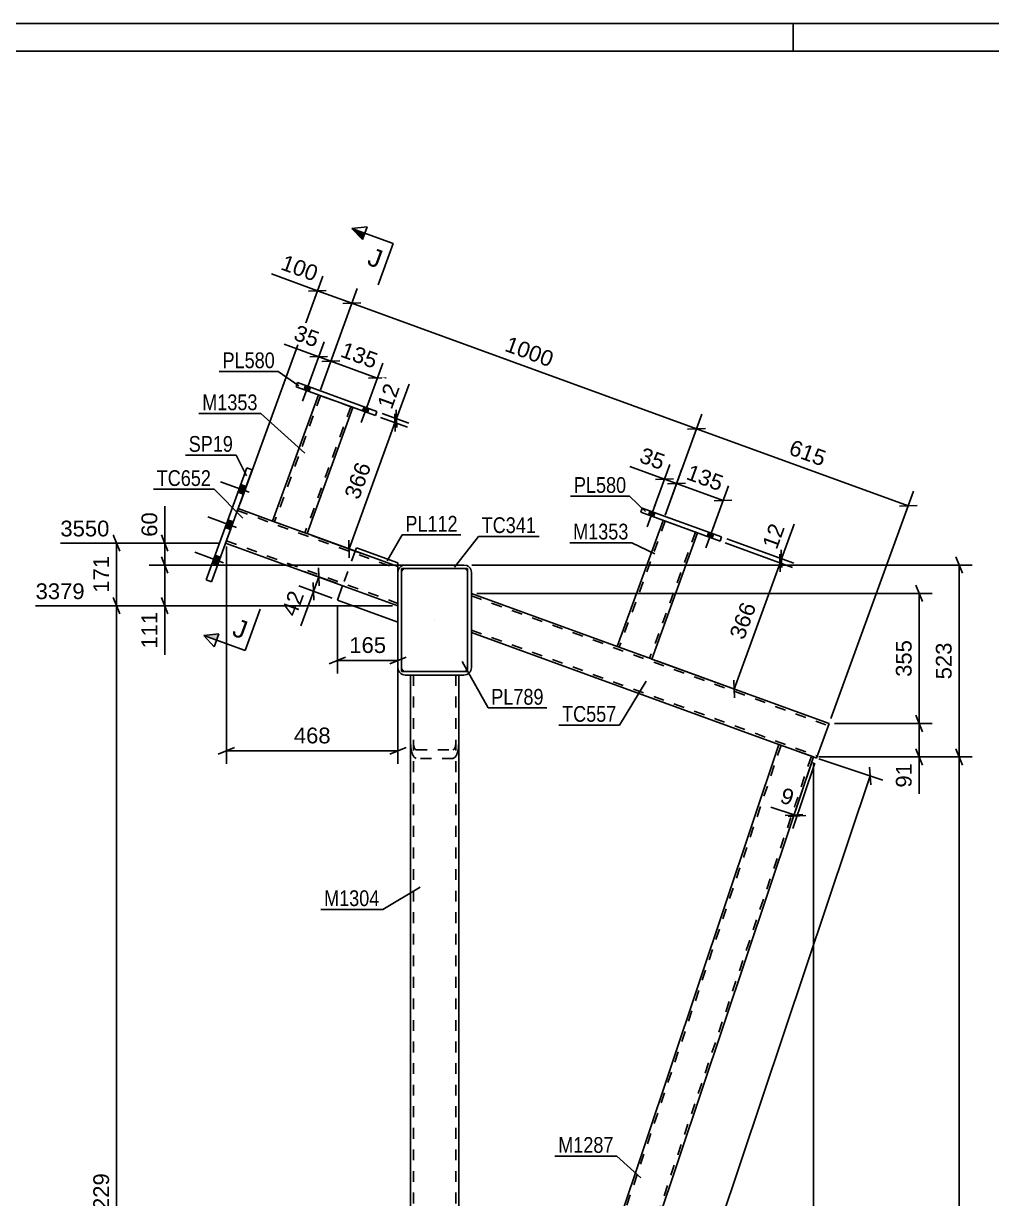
# Model space of a CAD drawing. Header units: millimetres. Extents: x -184 to 657, y -238 to 356.
# Drawn here: x 307.2 to 483.2, y 142.2 to 355.8 of the extents above; entities that cross this region are included whole.
import ezdxf

# ---------------------------------------------------------------- set-up
doc = ezdxf.new("R2010")
doc.units = ezdxf.units.MM
doc.linetypes.add('DXK_LINE_DOT2', pattern=[3.9198, 1.9599, -1.9599])
doc.linetypes.add('DXK_LINE_DOT3', pattern=[5.9187, 2.979, -0.9799, 0.9799, -0.9799])
doc.styles.add('Arial', font='ARIAL.TTF', dxfattribs={"height": 0.2})
doc.styles.add('Arial Narrow', font='ARIALN.TTF', dxfattribs={"height": 0.2})

# ---------------------------------------------------------------- blocks, each defined once
blk = doc.blocks.new('Unknown-284935071-1134')
at = {"color": 5, "linetype": 'Continuous'}
for p, q in [((657.12, 355.82), (-183.88, 355.82)), ((447.12, 350.82), (447.12, 355.82)), ((652.12, 350.82), (-178.88, 350.82))]:
    blk.add_line(p, q, dxfattribs=at)
blk = doc.blocks.new('Part-284935071-10779 - 10778')
at = {"color": 2, "linetype": 'Continuous'}
for p, q in [((375.4, 256.57), (375.29, 256.06)), ((376.63, 257.39), (376.12, 257.29)), ((376.63, 257.39), (387.29, 257.39)), ((387.8, 257.29), (387.29, 257.39)), ((388.63, 256.06), (388.53, 256.57)), ((375.29, 238.73), (375.29, 256.06)), ((388.63, 238.73), (388.63, 256.06)), ((375.29, 238.73), (375.4, 238.22)), ((376.12, 237.5), (376.63, 237.39)), ((376.63, 237.39), (377.99, 237.39)), ((387.29, 237.39), (385.93, 237.39)), ((387.29, 237.39), (387.8, 237.5)), ((388.53, 238.22), (388.63, 238.73))]:
    blk.add_line(p, q, dxfattribs=at)
at = {"color": 7, "linetype": 'DXK_LINE_DOT2'}
for p, q in [((375.96, 256.06), (376.01, 256.32)), ((376.37, 256.68), (376.63, 256.73)), ((376.63, 256.73), (387.29, 256.73)), ((387.29, 256.73), (387.55, 256.68)), ((387.91, 256.32), (387.96, 256.06)), ((375.96, 238.73), (375.96, 256.06)), ((387.96, 238.73), (387.96, 256.06)), ((376.01, 238.47), (375.96, 238.73)), ((376.63, 238.06), (376.37, 238.11)), ((376.63, 238.06), (387.29, 238.06)), ((385.93, 237.39), (377.99, 237.39)), ((387.55, 238.11), (387.29, 238.06)), ((387.96, 238.73), (387.91, 238.47))]:
    blk.add_line(p, q, dxfattribs=at)
at = {"color": 7, "linetype": 'DXK_LINE_DOT3'}
blk.add_line((381.96, 247.39), (381.96, 247.39), dxfattribs=at)
at = {"color": 2, "linetype": 'Continuous'}
for centre, start, end in [((376.63, 256.06), 112.5, 157.5), ((387.29, 256.06), 22.5, 67.5), ((376.63, 238.73), 202.5, 247.5), ((387.29, 238.73), 292.5, 337.5)]:
    blk.add_arc(centre, 1.33, start, end, dxfattribs=at)
at = {"color": 7, "linetype": 'DXK_LINE_DOT2'}
for centre, start, end in [((376.63, 256.06), 112.5, 157.5), ((387.29, 256.06), 22.5, 67.5), ((376.63, 238.73), 202.5, 247.5), ((387.29, 238.73), 292.5, 337.5)]:
    blk.add_arc(centre, 0.667, start, end, dxfattribs=at)
blk = doc.blocks.new('Part-284935071-10797 - 10778')
at = {"color": 2, "linetype": 'Continuous'}
for p, q in [((347.81, 275.07), (340.4, 254.71)), ((341.41, 254.35), (348.82, 274.71)), ((347.81, 275.07), (348.82, 274.71)), ((340.4, 254.71), (341.41, 254.35))]:
    blk.add_line(p, q, dxfattribs=at)
blk = doc.blocks.new('Part-284935071-10781 - 10778')
at = {"color": 7, "linetype": 'DXK_LINE_DOT2'}
for p, q in [((386.36, 237.39), (377.56, 237.39)), ((377.56, 237.39), (377.56, 153.27)), ((378.09, 237.39), (378.09, 153.27)), ((385.83, 237.39), (385.83, 153.27)), ((386.36, 237.39), (386.36, 153.27)), ((377.56, 225.36), (377.64, 224.16)), ((378.14, 224.76), (378.09, 225.36)), ((385.83, 225.36), (385.79, 224.76)), ((386.28, 224.16), (386.36, 225.36)), ((378.22, 222.45), (378.63, 222.21)), ((378.63, 223.79), (378.42, 223.91)), ((378.63, 223.79), (385.29, 223.79)), ((385.29, 222.21), (378.63, 222.21)), ((385.5, 223.91), (385.29, 223.79)), ((385.29, 222.21), (385.67, 222.44)), ((385.67, 222.44), (385.7, 222.45))]:
    blk.add_line(p, q, dxfattribs=at)
for centre, radius, start, end in [((379.97, 224.9), 1.84, 184.5911, 212.8755), ((383.95, 224.9), 1.84, 327.1245, 355.4089), ((381.31, 224.45), 3.68, 184.5911, 212.8755), ((382.61, 224.45), 3.68, 327.1245, 355.4089)]:
    blk.add_arc(centre, radius, start, end, dxfattribs=at)
blk = doc.blocks.new('Part-284935071-10783 - 10778')
at = {"color": 2, "linetype": 'Continuous'}
for p, q in [((377.56, 237.39), (377.56, 44.73)), ((377.99, 237.39), (385.93, 237.39)), ((386.36, 44.73), (386.36, 237.39)), ((377.99, 44.73), (385.93, 44.73))]:
    blk.add_line(p, q, dxfattribs=at)
at = {"color": 7, "linetype": 'DXK_LINE_DOT2'}
for p, q in [((377.56, 237.39), (377.99, 237.39)), ((378.09, 237.39), (378.09, 44.73)), ((386.36, 237.39), (385.7, 237.39)), ((385.79, 237.39), (385.83, 237.39)), ((385.83, 237.39), (385.83, 44.73)), ((377.99, 44.73), (377.56, 44.73)), ((377.87, 44.73), (377.99, 44.73)), ((385.79, 44.73), (385.83, 44.73)), ((385.93, 44.73), (386.36, 44.73))]:
    blk.add_line(p, q, dxfattribs=at)
blk = doc.blocks.new('Part-284935071-10786 - 10778')
at = {"color": 7, "linetype": 'DXK_LINE_DOT2'}
for p, q in [((346.25, 267.66), (343.97, 261.39)), ((346.11, 267.28), (375.29, 256.66)), ((352.5, 265.38), (358.77, 263.1)), ((344.11, 261.77), (375.29, 250.42)), ((375.29, 256.84), (375.29, 257.09)), ((375.29, 256.06), (375.29, 249.99))]:
    blk.add_line(p, q, dxfattribs=at)
at = {"color": 2, "linetype": 'Continuous'}
for p, q in [((346.25, 267.66), (352.5, 265.38)), ((358.77, 263.1), (375.29, 257.09)), ((343.97, 261.39), (375.29, 249.99)), ((375.29, 257.09), (375.29, 257.02)), ((375.29, 257.02), (375.29, 256.84)), ((375.29, 256.84), (375.29, 256.06))]:
    blk.add_line(p, q, dxfattribs=at)
blk = doc.blocks.new('Part-284935071-10803 - 10778')
at = {"color": 7, "linetype": 'DXK_LINE_DOT2'}
for p, q in [((367.51, 259.92), (365.23, 253.66)), ((375.29, 257.09), (375.29, 247.01))]:
    blk.add_line(p, q, dxfattribs=at)
at = {"color": 2, "linetype": 'Continuous'}
for p, q in [((367.74, 260.54), (367.51, 259.92)), ((367.74, 260.54), (375.29, 257.8)), ((375.29, 257.8), (375.29, 257.09)), ((365.23, 253.66), (364.28, 251.02)), ((364.28, 251.02), (375.29, 247.01))]:
    blk.add_line(p, q, dxfattribs=at)
blk = doc.blocks.new('Part-284935071-10825 - 10778')
at = {"color": 2, "linetype": 'Continuous'}
for p, q in [((388.63, 252.23), (415.15, 242.58)), ((388.63, 245.14), (444.55, 224.78)), ((421.41, 240.3), (453.65, 228.57)), ((453.65, 228.57), (451.37, 222.3)), ((450.82, 222.5), (451.37, 222.3))]:
    blk.add_line(p, q, dxfattribs=at)
at = {"color": 7, "linetype": 'DXK_LINE_DOT2'}
for p, q in [((388.63, 252.23), (388.63, 245.14)), ((388.63, 251.81), (453.52, 228.19)), ((388.63, 245.56), (451.51, 222.68)), ((415.15, 242.58), (421.41, 240.3)), ((453.57, 228.35), (453.65, 228.57)), ((444.55, 224.78), (450.82, 222.5))]:
    blk.add_line(p, q, dxfattribs=at)
blk = doc.blocks.new('Part-284935071-10826 - 10778')
at = {"color": 2, "linetype": 'Continuous'}
for p, q in [((444.55, 224.78), (386.36, 51.24)), ((444.55, 224.78), (450.82, 222.5)), ((450.82, 222.5), (388.63, 37.03)), ((386.36, 48.72), (386.36, 44.73))]:
    blk.add_line(p, q, dxfattribs=at)
at = {"color": 7, "linetype": 'DXK_LINE_DOT2'}
for p, q in [((444.93, 224.65), (386.36, 49.98)), ((444.77, 224.7), (444.55, 224.78)), ((450.44, 222.64), (388.63, 38.29)), ((386.36, 51.24), (386.36, 48.72)), ((387.29, 44.73), (386.36, 44.73)), ((387.8, 44.63), (387.29, 44.73)), ((387.29, 44.73), (387.8, 44.63)), ((387.8, 44.63), (387.29, 44.73)), ((387.29, 44.73), (387.8, 44.63)), ((388.63, 43.39), (388.53, 43.9)), ((388.53, 43.9), (388.63, 43.39)), ((388.63, 43.39), (388.53, 43.9)), ((388.53, 43.9), (388.63, 43.39)), ((388.63, 43.39), (388.63, 37.03))]:
    blk.add_line(p, q, dxfattribs=at)
blk.add_arc((387.29, 43.39), 1.33, 22.5, 67.5, dxfattribs=at)
blk.add_arc((387.29, 43.39), 1.33, 22.5, 67.5, dxfattribs=at)
blk.add_arc((387.29, 43.39), 1.33, 22.5, 67.5, dxfattribs=at)
blk.add_arc((387.29, 43.39), 1.33, 22.5, 67.5, dxfattribs=at)
blk = doc.blocks.new('Part-284935071-10829 - 10778')
at = {"color": 2, "linetype": 'Continuous'}
for p, q in [((360.85, 288.31), (352.5, 265.38)), ((358.77, 263.1), (367.11, 286.03)), ((358.71, 263.12), (352.51, 265.37)), ((358.71, 263.12), (358.76, 263.1))]:
    blk.add_line(p, q, dxfattribs=at)
at = {"color": 7, "linetype": 'DXK_LINE_DOT2'}
for p, q in [((361.22, 288.17), (352.88, 265.24)), ((367.11, 286.03), (360.85, 288.31)), ((366.74, 286.17), (358.39, 263.23)), ((352.5, 265.38), (352.5, 265.38)), ((352.5, 265.38), (352.51, 265.37)), ((352.5, 265.38), (352.51, 265.37)), ((352.88, 265.24), (352.91, 265.23)), ((358.76, 263.1), (358.77, 263.1)), ((358.77, 263.1), (358.76, 263.1)), ((358.77, 263.1), (358.77, 263.1)), ((358.77, 263.1), (358.77, 263.1))]:
    blk.add_line(p, q, dxfattribs=at)
blk = doc.blocks.new('Part-284935071-10830 - 10778')
at = {"color": 2, "linetype": 'Continuous'}
for p, q in [((357.05, 290.54), (356.78, 289.79)), ((357.05, 290.54), (371.46, 285.3)), ((356.78, 289.79), (371.19, 284.55)), ((371.46, 285.3), (371.19, 284.55))]:
    blk.add_line(p, q, dxfattribs=at)
blk = doc.blocks.new('Part-284935071-10833 - 10778')
at = {"color": 2, "linetype": 'Continuous'}
for p, q in [((423.49, 265.51), (415.15, 242.58)), ((421.41, 240.3), (429.76, 263.23)), ((421.36, 240.32), (415.15, 242.57)), ((421.36, 240.32), (421.41, 240.3))]:
    blk.add_line(p, q, dxfattribs=at)
at = {"color": 7, "linetype": 'DXK_LINE_DOT2'}
for p, q in [((423.87, 265.37), (415.52, 242.44)), ((429.76, 263.23), (423.49, 265.51)), ((429.38, 263.37), (421.04, 240.43)), ((415.15, 242.58), (415.15, 242.58)), ((415.15, 242.58), (415.15, 242.57)), ((415.15, 242.58), (415.15, 242.57)), ((415.52, 242.44), (415.55, 242.43)), ((421.41, 240.3), (421.41, 240.3)), ((421.41, 240.3), (421.41, 240.3)), ((421.41, 240.3), (421.41, 240.3)), ((421.41, 240.3), (421.41, 240.3))]:
    blk.add_line(p, q, dxfattribs=at)
blk = doc.blocks.new('Part-284935071-10834 - 10778')
at = {"color": 2, "linetype": 'Continuous'}
for p, q in [((419.7, 267.74), (419.42, 266.99)), ((419.42, 266.99), (433.83, 261.75)), ((419.7, 267.74), (434.1, 262.5)), ((434.1, 262.5), (433.83, 261.75))]:
    blk.add_line(p, q, dxfattribs=at)
blk = doc.blocks.new('Part-284935071-10838 - 10778')
at = {"color": 2, "linetype": 'Continuous'}
for p, q in [((375.96, 238.06), (375.96, 256.73)), ((387.96, 256.73), (375.96, 256.73)), ((387.96, 238.06), (387.96, 256.73)), ((387.96, 238.06), (375.96, 238.06))]:
    blk.add_line(p, q, dxfattribs=at)
blk = doc.blocks.new('Bolt-284935071-10857 - 10778')
at = {"linetype": 'Continuous'}
for points in [[(347.2, 270.26), (347.7, 271.64), (346.7, 272), (346.2, 270.62)], [(347.2, 270.26), (347.7, 271.64), (346.7, 272), (346.2, 270.62)], [(347.2, 270.26), (347.7, 271.64), (346.7, 272), (346.2, 270.62)], [(344.86, 263.84), (345.36, 265.22), (344.36, 265.58), (343.86, 264.2)], [(344.86, 263.84), (345.36, 265.22), (344.36, 265.58), (343.86, 264.2)], [(342.52, 257.42), (343.03, 258.79), (342.02, 259.16), (341.52, 257.78)], [(342.52, 257.42), (343.03, 258.79), (342.02, 259.16), (341.52, 257.78)], [(342.52, 257.42), (343.03, 258.79), (342.02, 259.16), (341.52, 257.78)]]:
    blk.add_hatch(color=1, dxfattribs=at).paths.add_polyline_path(points)
at = {"color": 1, "linetype": 'Continuous'}
for p, q in [((348.26, 270.65), (343.06, 272.54)), ((348.26, 270.65), (343.06, 272.54)), ((348.26, 270.65), (343.06, 272.54)), ((347.7, 271.64), (346.7, 272)), ((347.7, 271.64), (346.7, 272)), ((347.7, 271.64), (346.7, 272)), ((347.2, 270.26), (346.2, 270.62)), ((347.2, 270.26), (346.2, 270.62)), ((347.2, 270.26), (346.2, 270.62)), ((345.93, 264.23), (340.73, 266.12)), ((345.93, 264.23), (340.73, 266.12)), ((345.36, 265.22), (344.36, 265.58)), ((345.36, 265.22), (344.36, 265.58)), ((344.86, 263.84), (343.86, 264.2)), ((344.86, 263.84), (343.86, 264.2)), ((343.59, 257.81), (338.39, 259.7)), ((343.59, 257.81), (338.39, 259.7)), ((343.59, 257.81), (338.39, 259.7)), ((343.03, 258.79), (342.02, 259.16)), ((343.03, 258.79), (342.02, 259.16)), ((343.03, 258.79), (342.02, 259.16)), ((342.52, 257.42), (341.52, 257.78)), ((342.52, 257.42), (341.52, 257.78)), ((342.52, 257.42), (341.52, 257.78))]:
    blk.add_line(p, q, dxfattribs=at)
blk = doc.blocks.new('Bolt-284935071-10863 - 10778')
at = {"linetype": 'Continuous'}
for points in [[(359.37, 289.7), (358.49, 290.02), (358.22, 289.27), (359.09, 288.95)], [(359.37, 289.7), (358.49, 290.02), (358.22, 289.27), (359.09, 288.95)], [(370.02, 285.82), (369.14, 286.14), (368.87, 285.39), (369.74, 285.07)], [(370.02, 285.82), (369.14, 286.14), (368.87, 285.39), (369.74, 285.07)]]:
    blk.add_hatch(color=1, dxfattribs=at).paths.add_polyline_path(points)
at = {"color": 1, "linetype": 'Continuous'}
for p, q in [((359.39, 291.11), (357.95, 287.17)), ((359.39, 291.11), (357.95, 287.17)), ((358.49, 290.02), (358.22, 289.27)), ((358.49, 290.02), (358.22, 289.27)), ((359.37, 289.7), (359.09, 288.95)), ((359.37, 289.7), (359.09, 288.95)), ((370.04, 287.24), (368.6, 283.29)), ((370.04, 287.24), (368.6, 283.29)), ((369.14, 286.14), (368.87, 285.39)), ((369.14, 286.14), (368.87, 285.39)), ((370.02, 285.82), (369.74, 285.07)), ((370.02, 285.82), (369.74, 285.07))]:
    blk.add_line(p, q, dxfattribs=at)
blk = doc.blocks.new('Bolt-284935071-10865 - 10778')
at = {"linetype": 'Continuous'}
for points in [[(422.01, 266.9), (421.14, 267.22), (420.86, 266.47), (421.74, 266.15)], [(422.01, 266.9), (421.14, 267.22), (420.86, 266.47), (421.74, 266.15)], [(432.66, 263.02), (431.79, 263.34), (431.51, 262.59), (432.39, 262.27)], [(432.66, 263.02), (431.79, 263.34), (431.51, 262.59), (432.39, 262.27)]]:
    blk.add_hatch(color=1, dxfattribs=at).paths.add_polyline_path(points)
at = {"color": 1, "linetype": 'Continuous'}
for p, q in [((422.03, 268.31), (420.6, 264.36)), ((422.03, 268.31), (420.6, 264.36)), ((421.14, 267.22), (420.86, 266.47)), ((421.14, 267.22), (420.86, 266.47)), ((422.01, 266.9), (421.74, 266.15)), ((422.01, 266.9), (421.74, 266.15)), ((432.68, 264.43), (431.25, 260.49)), ((432.68, 264.43), (431.25, 260.49)), ((431.79, 263.34), (431.51, 262.59)), ((431.79, 263.34), (431.51, 262.59)), ((432.66, 263.02), (432.39, 262.27)), ((432.66, 263.02), (432.39, 262.27))]:
    blk.add_line(p, q, dxfattribs=at)
blk = doc.blocks.new('StraightDimension-284935071-11702 - 10778')
at = {"color": 7, "linetype": 'Continuous'}
for p, q in [((346.59, 268.6), (361.63, 309.92)), ((361.19, 289.25), (367.89, 307.64)), ((359.04, 307.19), (362.27, 307.29)), ((360.66, 307.24), (366.91, 304.97)), ((368.53, 305.02), (365.3, 304.92))]:
    blk.add_line(p, q, dxfattribs=at)
at = {"color": 0}
blk.add_wipeout([(360.42, 308.13), (361.86, 312.07), (354.46, 314.76), (353.03, 310.82)], dxfattribs=at)
at = {"color": 7, "linetype": 'Continuous'}
blk.add_line((360.66, 307.24), (352.28, 310.29), dxfattribs=at)
blk.add_line((360.66, 307.24), (352.28, 310.29), dxfattribs=at)
at = {"color": 3, "style": 'Arial'}
blk.add_text('100', height=2.865, rotation=-20.002, dxfattribs=at).set_placement((353.79, 311.18))
blk = doc.blocks.new('StraightDimension-284935071-12121 - 10778')
at = {"color": 7, "linetype": 'Continuous'}
for p, q in [((360.84, 256.85), (360.94, 253.62)), ((364.29, 254), (358.21, 256.21)), ((359.98, 250.99), (359.88, 254.22)), ((359.93, 252.6), (360.89, 255.24)), ((363.34, 251.36), (357.25, 253.58))]:
    blk.add_line(p, q, dxfattribs=at)
at = {"color": 0}
blk.add_wipeout([(359.04, 252.37), (355.1, 253.8), (353.17, 248.5), (357.11, 247.06)], dxfattribs=at)
at = {"color": 7, "linetype": 'Continuous'}
blk.add_line((359.93, 252.6), (357.64, 246.31), dxfattribs=at)
blk.add_line((359.93, 252.6), (357.64, 246.31), dxfattribs=at)
at = {"color": 3, "style": 'Arial'}
blk.add_text('42', height=2.865, rotation=69.9983, dxfattribs=at).set_placement((356.75, 247.83))
blk = doc.blocks.new('StraightDimension-284935071-11420 - 10778')
at = {"color": 7, "linetype": 'Continuous'}
for p, q in [((451.82, 222.5), (479.68, 222.5)), ((477.88, 221), (476.68, 224)), ((477.28, 37.03), (477.28, 222.5)), ((476.68, 38.53), (477.88, 35.53)), ((389.63, 37.03), (479.68, 37.03))]:
    blk.add_line(p, q, dxfattribs=at)
at = {"color": 0}
blk.add_wipeout([(476.53, 134.81), (472.33, 134.81), (472.33, 124.72), (476.53, 124.72)], dxfattribs=at)
at = {"color": 3, "style": 'Arial'}
blk.add_text('2782', height=2.865, rotation=90.0002, dxfattribs=at).set_placement((475.93, 125.32))
blk = doc.blocks.new('StraightDimension-284935071-11419 - 10778')
at = {"color": 7, "linetype": 'Continuous'}
for p, q in [((477.88, 255.89), (476.68, 258.89)), ((388.7, 257.39), (479.68, 257.39)), ((477.28, 222.5), (477.28, 257.39)), ((451.82, 222.5), (479.68, 222.5)), ((476.68, 224), (477.88, 221))]:
    blk.add_line(p, q, dxfattribs=at)
at = {"color": 0}
blk.add_wipeout([(476.53, 243.88), (472.33, 243.88), (472.33, 236.01), (476.53, 236.01)], dxfattribs=at)
at = {"color": 3, "style": 'Arial'}
blk.add_text('523', height=2.865, rotation=90.0002, dxfattribs=at).set_placement((475.93, 236.61))
blk = doc.blocks.new('StraightDimension-284935071-11700 - 10778')
at = {"color": 7, "linetype": 'Continuous'}
for p, q in [((423.84, 266.45), (430.53, 284.84)), ((431.17, 282.22), (427.94, 282.11)), ((429.56, 282.16), (468.06, 268.15)), ((453.99, 229.51), (469.03, 270.83)), ((466.45, 268.1), (469.67, 268.2))]:
    blk.add_line(p, q, dxfattribs=at)
at = {"color": 0}
blk.add_wipeout([(452.76, 274.52), (454.2, 278.46), (446.8, 281.16), (445.37, 277.21)], dxfattribs=at)
at = {"color": 3, "style": 'Arial'}
blk.add_text('615', height=2.865, rotation=-20.002, dxfattribs=at).set_placement((446.14, 277.57))
blk = doc.blocks.new('StraightDimension-284935071-11528 - 10778')
at = {"color": 7, "linetype": 'Continuous'}
for p, q in [((434.77, 261.4), (446.99, 256.96)), ((444.79, 256.16), (444.69, 259.39)), ((436.39, 234.84), (444.74, 257.78)), ((422.35, 239.95), (438.65, 234.02)), ((436.34, 236.46), (436.44, 233.23))]:
    blk.add_line(p, q, dxfattribs=at)
at = {"color": 0}
blk.add_wipeout([(441.21, 250.26), (437.26, 251.7), (434.57, 244.3), (438.51, 242.87)], dxfattribs=at)
at = {"color": 3, "style": 'Arial'}
blk.add_text('366', height=2.865, rotation=69.9983, dxfattribs=at).set_placement((438.16, 243.64))
blk = doc.blocks.new('StraightDimension-284935071-11882 - 10778')
at = {"color": 7, "linetype": 'Continuous'}
for p, q in [((421.92, 268), (424.71, 275.66)), ((423.84, 266.45), (426.9, 274.87)), ((422.12, 272.94), (425.35, 273.04)), ((423.73, 272.99), (425.93, 272.19)), ((427.54, 272.24), (424.31, 272.14))]:
    blk.add_line(p, q, dxfattribs=at)
at = {"color": 0}
blk.add_wipeout([(423.5, 273.87), (424.93, 277.82), (419.63, 279.75), (418.19, 275.8)], dxfattribs=at)
at = {"color": 7, "linetype": 'Continuous'}
blk.add_line((423.73, 272.99), (417.44, 275.28), dxfattribs=at)
blk.add_line((423.73, 272.99), (417.44, 275.28), dxfattribs=at)
at = {"color": 3, "style": 'Arial'}
blk.add_text('35', height=2.865, rotation=-20.002, dxfattribs=at).set_placement((418.96, 276.16))
blk = doc.blocks.new('StraightDimension-284935071-11818 - 10778')
at = {"color": 7, "linetype": 'Continuous'}
for p, q in [((359.27, 290.8), (361.87, 297.93)), ((361.19, 289.25), (364.06, 297.14)), ((359.28, 295.21), (362.51, 295.31)), ((360.89, 295.26), (363.09, 294.46)), ((364.7, 294.51), (361.47, 294.41))]:
    blk.add_line(p, q, dxfattribs=at)
at = {"color": 0}
blk.add_wipeout([(360.66, 296.14), (362.09, 300.09), (356.79, 302.02), (355.35, 298.07)], dxfattribs=at)
at = {"color": 7, "linetype": 'Continuous'}
blk.add_line((360.89, 295.26), (354.6, 297.55), dxfattribs=at)
blk.add_line((360.89, 295.26), (354.6, 297.55), dxfattribs=at)
at = {"color": 3, "style": 'Arial'}
blk.add_text('35', height=2.865, rotation=-20.002, dxfattribs=at).set_placement((356.12, 298.43))
blk = doc.blocks.new('StraightDimension-284935071-11701 - 10778')
at = {"color": 7, "linetype": 'Continuous'}
for p, q in [((361.19, 289.25), (367.89, 307.64)), ((368.53, 305.02), (365.3, 304.92)), ((366.91, 304.97), (429.56, 282.16)), ((423.84, 266.45), (430.53, 284.84)), ((427.94, 282.11), (431.17, 282.22))]:
    blk.add_line(p, q, dxfattribs=at)
at = {"color": 0}
blk.add_wipeout([(403.23, 292.54), (404.67, 296.49), (395.18, 299.94), (393.75, 296)], dxfattribs=at)
at = {"color": 3, "style": 'Arial'}
blk.add_text('1000', height=2.865, rotation=-20.002, dxfattribs=at).set_placement((394.52, 296.36))
blk = doc.blocks.new('StraightDimension-284935071-11971 - 10778')
at = {"color": 7, "linetype": 'Continuous'}
blk.add_line((450.82, 221.5), (450.82, -2.42), dxfattribs=at)
blk = doc.blocks.new('StraightDimension-284935071-11477 - 10778')
at = {"color": 7, "linetype": 'Continuous'}
for p, q in [((389.63, 252.23), (472.41, 252.23)), ((470.61, 250.73), (469.41, 253.73)), ((470.01, 228.57), (470.01, 252.23)), ((454.65, 228.57), (472.41, 228.57)), ((469.41, 230.07), (470.61, 227.07))]:
    blk.add_line(p, q, dxfattribs=at)
at = {"color": 0}
blk.add_wipeout([(469.26, 244.33), (465.06, 244.33), (465.06, 236.46), (469.26, 236.46)], dxfattribs=at)
at = {"color": 3, "style": 'Arial'}
blk.add_text('355', height=2.865, rotation=90.0002, dxfattribs=at).set_placement((468.66, 237.06))
blk = doc.blocks.new('StraightDimension-284935071-11478 - 10778')
at = {"color": 7, "linetype": 'Continuous'}
for p, q in [((454.65, 228.57), (472.41, 228.57)), ((469.41, 230.07), (470.61, 227.07)), ((470.01, 222.5), (470.01, 228.57)), ((451.82, 222.5), (472.41, 222.5)), ((470.61, 221), (469.41, 224))]:
    blk.add_line(p, q, dxfattribs=at)
at = {"color": 0}
blk.add_wipeout([(469.26, 221.98), (465.06, 221.98), (465.06, 216.33), (469.26, 216.33)], dxfattribs=at)
at = {"color": 7, "linetype": 'Continuous'}
blk.add_line((470.01, 222.5), (470.01, 215.81), dxfattribs=at)
blk.add_line((470.01, 222.5), (470.01, 215.81), dxfattribs=at)
at = {"color": 3, "style": 'Arial'}
blk.add_text('91', height=2.865, rotation=90.0002, dxfattribs=at).set_placement((468.66, 216.93))
blk = doc.blocks.new('StraightDimension-284935071-11527 - 10778')
at = {"color": 7, "linetype": 'Continuous'}
for p, q in [((434.77, 261.4), (446.99, 256.96)), ((435.04, 262.16), (447.27, 257.71)), ((444.79, 256.16), (444.69, 259.39)), ((444.74, 257.78), (445.01, 258.53)), ((444.96, 260.14), (445.06, 256.91))]:
    blk.add_line(p, q, dxfattribs=at)
at = {"color": 0}
blk.add_wipeout([(446.42, 264.58), (442.47, 266.02), (440.54, 260.71), (444.49, 259.28)], dxfattribs=at)
at = {"color": 7, "linetype": 'Continuous'}
blk.add_line((445.01, 258.53), (447.3, 264.82), dxfattribs=at)
blk.add_line((445.01, 258.53), (447.3, 264.82), dxfattribs=at)
at = {"color": 3, "style": 'Arial'}
blk.add_text('12', height=2.865, rotation=69.9983, dxfattribs=at).set_placement((444.13, 260.05))
blk = doc.blocks.new('StraightDimension-284935071-11945 - 10778')
at = {"color": 7, "linetype": 'Continuous'}
for p, q in [((451.77, 222.18), (463.4, 218.28)), ((461.22, 217.43), (461.03, 220.66)), ((398.93, 33.57), (461.12, 219.05)), ((389.58, 36.71), (401.21, 32.81)), ((398.84, 35.19), (399.02, 31.96))]:
    blk.add_line(p, q, dxfattribs=at)
at = {"color": 0}
blk.add_wipeout([(430.92, 131.33), (426.94, 132.67), (423.73, 123.1), (427.71, 121.76)], dxfattribs=at)
at = {"color": 3, "style": 'Arial'}
blk.add_text('2934', height=2.865, rotation=71.465, dxfattribs=at).set_placement((427.33, 122.52))
blk = doc.blocks.new('StraightDimension-284935071-11881 - 10778')
at = {"color": 7, "linetype": 'Continuous'}
for p, q in [((423.84, 266.45), (426.9, 274.87)), ((424.31, 272.14), (427.54, 272.24)), ((425.93, 272.19), (434.38, 269.11)), ((432.57, 264.12), (435.36, 271.79)), ((436, 269.16), (432.77, 269.06))]:
    blk.add_line(p, q, dxfattribs=at)
at = {"color": 0}
blk.add_wipeout([(434.11, 270.01), (435.55, 273.95), (428.15, 276.65), (426.71, 272.7)], dxfattribs=at)
at = {"color": 3, "style": 'Arial'}
blk.add_text('135', height=2.865, rotation=-20.002, dxfattribs=at).set_placement((427.48, 273.06))
blk = doc.blocks.new('StraightDimension-284935071-11817 - 10778')
at = {"color": 7, "linetype": 'Continuous'}
for p, q in [((361.19, 289.25), (364.06, 297.14)), ((361.47, 294.41), (364.7, 294.51)), ((363.09, 294.46), (371.54, 291.38)), ((369.92, 286.92), (372.52, 294.06)), ((373.16, 291.43), (369.93, 291.33))]:
    blk.add_line(p, q, dxfattribs=at)
at = {"color": 0}
blk.add_wipeout([(371.27, 292.28), (372.71, 296.22), (365.31, 298.92), (363.87, 294.97)], dxfattribs=at)
at = {"color": 3, "style": 'Arial'}
blk.add_text('135', height=2.865, rotation=-20.002, dxfattribs=at).set_placement((364.64, 295.33))
blk = doc.blocks.new('StraightDimension-284935071-12052 - 10778')
at = {"color": 7, "linetype": 'Continuous'}
for p, q in [((344.11, 260.77), (344.11, 221.22)), ((375.29, 248.99), (375.29, 221.22)), ((345.61, 224.22), (342.61, 223.02)), ((344.11, 223.62), (375.29, 223.62)), ((373.79, 223.02), (376.79, 224.22))]:
    blk.add_line(p, q, dxfattribs=at)
at = {"color": 0}
blk.add_wipeout([(363.64, 224.37), (363.64, 228.57), (355.77, 228.57), (355.77, 224.37)], dxfattribs=at)
at = {"color": 3, "style": 'Arial'}
blk.add_text('468', height=2.865, dxfattribs=at).set_placement((356.37, 224.97))
blk = doc.blocks.new('StraightDimension-284935071-12078 - 10778')
at = {"color": 7, "linetype": 'Continuous'}
for p, q in [((450.5, 221.54), (446.52, 209.68)), ((451.05, 221.35), (447.08, 209.49)), ((445.67, 211.86), (448.9, 212.05)), ((449.45, 211.86), (446.23, 211.68)), ((447.28, 211.95), (447.84, 211.77))]:
    blk.add_line(p, q, dxfattribs=at)
at = {"color": 0}
blk.add_wipeout([(447.02, 212.83), (448.36, 216.81), (445.11, 217.9), (443.78, 213.92)], dxfattribs=at)
at = {"color": 7, "linetype": 'Continuous'}
blk.add_line((447.28, 211.95), (443.04, 213.38), dxfattribs=at)
blk.add_line((447.28, 211.95), (443.04, 213.38), dxfattribs=at)
at = {"color": 3, "style": 'Arial'}
blk.add_text('9', height=2.87, rotation=-18.5352, dxfattribs=at).set_placement((444.54, 214.3))
blk = doc.blocks.new('StraightDimension-284935071-12092 - 10778')
at = {"color": 7, "linetype": 'Continuous'}
for p, q in [((364.28, 250.02), (364.28, 237.65)), ((375.29, 246.01), (375.29, 237.65)), ((362.78, 239.45), (365.78, 240.65)), ((364.28, 240.05), (375.29, 240.05)), ((376.79, 240.65), (373.79, 239.45))]:
    blk.add_line(p, q, dxfattribs=at)
at = {"color": 0}
blk.add_wipeout([(373.72, 240.8), (373.72, 245), (365.85, 245), (365.85, 240.8)], dxfattribs=at)
at = {"color": 3, "style": 'Arial'}
blk.add_text('165', height=2.865, dxfattribs=at).set_placement((366.45, 241.4))
blk = doc.blocks.new('StraightDimension-284935071-12149 - 10778')
at = {"color": 7, "linetype": 'Continuous'}
for p, q in [((372.12, 284.21), (377.01, 282.43)), ((372.4, 284.96), (377.28, 283.18)), ((374.8, 281.63), (374.7, 284.86)), ((374.97, 285.62), (375.08, 282.39)), ((374.75, 283.25), (375.02, 284))]:
    blk.add_line(p, q, dxfattribs=at)
at = {"color": 0}
blk.add_wipeout([(376.43, 290.06), (372.48, 291.49), (370.55, 286.19), (374.5, 284.75)], dxfattribs=at)
at = {"color": 7, "linetype": 'Continuous'}
blk.add_line((375.02, 284), (377.32, 290.29), dxfattribs=at)
blk.add_line((375.02, 284), (377.32, 290.29), dxfattribs=at)
at = {"color": 3, "style": 'Arial'}
blk.add_text('12', height=2.865, rotation=69.9983, dxfattribs=at).set_placement((374.14, 285.52))
blk = doc.blocks.new('StraightDimension-284935071-12150 - 10778')
at = {"color": 7, "linetype": 'Continuous'}
for p, q in [((372.12, 284.21), (377.01, 282.43)), ((374.8, 281.63), (374.7, 284.86)), ((366.4, 260.32), (374.75, 283.25)), ((359.65, 262.78), (368.66, 259.5)), ((366.35, 261.93), (366.45, 258.7))]:
    blk.add_line(p, q, dxfattribs=at)
at = {"color": 0}
blk.add_wipeout([(371.22, 275.74), (367.27, 277.17), (364.58, 269.78), (368.53, 268.34)], dxfattribs=at)
at = {"color": 3, "style": 'Arial'}
blk.add_text('366', height=2.865, rotation=69.9983, dxfattribs=at).set_placement((368.17, 269.11))
blk = doc.blocks.new('StraightDimension-284935071-15099 - 10778')
at = {"color": 7, "linetype": 'Continuous'}
for p, q in [((323.53, 262.89), (324.73, 259.89)), ((342.97, 261.39), (313.93, 261.39)), ((324.13, 249.99), (324.13, 261.39)), ((374.29, 249.99), (309.43, 249.99)), ((324.73, 248.49), (323.53, 251.49))]:
    blk.add_line(p, q, dxfattribs=at)
at = {"color": 0, "linetype": 'Continuous'}
blk.add_wipeout([(323.43, 261.99), (323.43, 266.19), (313.33, 266.19), (313.33, 261.99)], dxfattribs=at)
at = {"color": 0}
blk.add_wipeout([(323.38, 259.63), (319.18, 259.63), (319.18, 251.76), (323.38, 251.76)], dxfattribs=at)
at = {"color": 3, "linetype": 'Continuous', "style": 'Arial'}
blk.add_text('3550', height=2.865, dxfattribs=at).set_placement((313.93, 262.59))
at = {"color": 3, "style": 'Arial'}
blk.add_text('171', height=2.865, rotation=90.0002, dxfattribs=at).set_placement((322.78, 252.36))
blk = doc.blocks.new('StraightDimension-284935071-15100 - 10778')
at = {"color": 7, "linetype": 'Continuous'}
for p, q in [((374.29, 249.99), (309.43, 249.99)), ((324.73, 248.49), (323.53, 251.49)), ((324.13, 34.75), (324.13, 249.99))]:
    blk.add_line(p, q, dxfattribs=at)
at = {"color": 0, "linetype": 'Continuous'}
blk.add_wipeout([(318.93, 250.59), (318.93, 254.79), (308.83, 254.79), (308.83, 250.59)], dxfattribs=at)
at = {"color": 0}
blk.add_wipeout([(323.38, 147.42), (319.18, 147.42), (319.18, 137.32), (323.38, 137.32)], dxfattribs=at)
at = {"color": 3, "linetype": 'Continuous', "style": 'Arial'}
blk.add_text('3379', height=2.865, dxfattribs=at).set_placement((309.43, 251.19))
at = {"color": 3, "style": 'Arial'}
blk.add_text('3229', height=2.865, rotation=90.0002, dxfattribs=at).set_placement((322.78, 137.92))
blk = doc.blocks.new('StraightDimension-284935071-15155 - 10778')
at = {"color": 7, "linetype": 'Continuous'}
for p, q in [((332.29, 262.89), (333.49, 259.89)), ((342.97, 261.39), (330.04, 261.39)), ((332.89, 257.39), (332.89, 261.39)), ((333.49, 255.89), (332.29, 258.89)), ((377.79, 257.39), (330.04, 257.39))]:
    blk.add_line(p, q, dxfattribs=at)
at = {"color": 0}
blk.add_wipeout([(332.14, 267.57), (327.94, 267.57), (327.94, 261.92), (332.14, 261.92)], dxfattribs=at)
at = {"color": 7, "linetype": 'Continuous'}
blk.add_line((332.89, 261.39), (332.89, 268.09), dxfattribs=at)
blk.add_line((332.89, 261.39), (332.89, 268.09), dxfattribs=at)
at = {"color": 3, "style": 'Arial'}
blk.add_text('60', height=2.865, rotation=90.0002, dxfattribs=at).set_placement((331.54, 262.52))
blk = doc.blocks.new('StraightDimension-284935071-15156 - 10778')
at = {"color": 7, "linetype": 'Continuous'}
for p, q in [((332.29, 258.89), (333.49, 255.89)), ((377.79, 257.39), (330.04, 257.39)), ((332.89, 249.99), (332.89, 257.39)), ((374.29, 249.99), (330.04, 249.99)), ((333.49, 248.49), (332.29, 251.49))]:
    blk.add_line(p, q, dxfattribs=at)
at = {"color": 0}
blk.add_wipeout([(332.14, 249.47), (327.94, 249.47), (327.94, 241.6), (332.14, 241.6)], dxfattribs=at)
at = {"color": 7, "linetype": 'Continuous'}
blk.add_line((332.89, 249.99), (332.89, 241.07), dxfattribs=at)
blk.add_line((332.89, 249.99), (332.89, 241.07), dxfattribs=at)
at = {"color": 3, "style": 'Arial'}
blk.add_text('111', height=2.865, rotation=90.0002, dxfattribs=at).set_placement((331.54, 242.2))
blk = doc.blocks.new('Mark-284935071-11377 - 10778')
at = {"color": 0}
blk.add_wipeout([(414.49, 150.54), (414.49, 153.54), (404.43, 153.54), (404.43, 150.54)], dxfattribs=at)
blk.add_wipeout([(414.49, 150.54), (414.49, 153.54), (404.43, 153.54), (404.43, 150.54)], dxfattribs=at)
at = {"color": 30, "linetype": 'Continuous'}
for p in [(403.83, 149.94), (419.42, 146)]:
    blk.add_line(p, (415.09, 149.94), dxfattribs=at)
at = {"color": 3, "style": 'Arial Narrow'}
blk.add_text('M1287', height=2.863, dxfattribs=at).set_placement((404.43, 150.54))
blk = doc.blocks.new('Mark-284935071-12359 - 10778')
at = {"color": 0}
blk.add_wipeout([(401.76, 232), (401.76, 235), (392.26, 235), (392.26, 232)], dxfattribs=at)
blk.add_wipeout([(401.76, 232), (401.76, 235), (392.26, 235), (392.26, 232)], dxfattribs=at)
at = {"color": 30, "linetype": 'Continuous'}
for p, q in [((386.96, 239.88), (391.66, 231.4)), ((391.66, 231.4), (402.36, 231.4))]:
    blk.add_line(p, q, dxfattribs=at)
at = {"color": 3, "style": 'Arial Narrow'}
blk.add_text('PL789', height=2.863, dxfattribs=at).set_placement((392.26, 232))
blk = doc.blocks.new('Mark-284935071-12173 - 10778')
at = {"color": 0}
blk.add_wipeout([(417.19, 262.04), (417.19, 265.04), (407.14, 265.04), (407.14, 262.04)], dxfattribs=at)
blk.add_wipeout([(417.19, 262.04), (417.19, 265.04), (407.14, 265.04), (407.14, 262.04)], dxfattribs=at)
at = {"color": 30, "linetype": 'Continuous'}
for p in [(406.54, 261.44), (421.97, 259.41)]:
    blk.add_line(p, (417.79, 261.44), dxfattribs=at)
at = {"color": 3, "style": 'Arial Narrow'}
blk.add_text('M1353', height=2.863, dxfattribs=at).set_placement((407.14, 262.04))
blk = doc.blocks.new('Mark-284935071-11371 - 10778')
at = {"color": 0}
blk.add_wipeout([(371.92, 195.39), (371.92, 198.39), (361.87, 198.39), (361.87, 195.39)], dxfattribs=at)
blk.add_wipeout([(371.92, 195.39), (371.92, 198.39), (361.87, 198.39), (361.87, 195.39)], dxfattribs=at)
at = {"color": 30, "linetype": 'Continuous'}
for p in [(379.34, 198.84), (361.27, 194.79)]:
    blk.add_line(p, (372.52, 194.79), dxfattribs=at)
at = {"color": 3, "style": 'Arial Narrow'}
blk.add_text('M1304', height=2.863, dxfattribs=at).set_placement((361.87, 195.39))
blk = doc.blocks.new('Mark-284935071-11759 - 10778')
at = {"color": 0}
blk.add_wipeout([(341.31, 271.76), (341.31, 274.76), (331.44, 274.76), (331.44, 271.76)], dxfattribs=at)
blk.add_wipeout([(341.31, 271.76), (341.31, 274.76), (331.44, 274.76), (331.44, 271.76)], dxfattribs=at)
at = {"color": 30, "linetype": 'Continuous'}
for p in [(330.84, 271.16), (347.07, 265.93)]:
    blk.add_line(p, (341.91, 271.16), dxfattribs=at)
at = {"color": 3, "style": 'Arial Narrow'}
blk.add_text('TC652', height=2.863, dxfattribs=at).set_placement((331.44, 271.76))
blk = doc.blocks.new('Mark-284935071-11762 - 10778')
at = {"color": 0}
blk.add_wipeout([(345.3, 277.97), (345.3, 280.97), (337.26, 280.97), (337.26, 277.97)], dxfattribs=at)
blk.add_wipeout([(345.3, 277.97), (345.3, 280.97), (337.26, 280.97), (337.26, 277.97)], dxfattribs=at)
at = {"color": 30, "linetype": 'Continuous'}
for p in [(336.66, 277.37), (347.78, 273.61)]:
    blk.add_line(p, (345.9, 277.37), dxfattribs=at)
at = {"color": 3, "style": 'Arial Narrow'}
blk.add_text('SP19', height=2.863, dxfattribs=at).set_placement((337.26, 277.97))
blk = doc.blocks.new('Mark-284935071-11765 - 10778')
at = {"color": 0}
blk.add_wipeout([(386.14, 263.46), (386.14, 266.46), (376.64, 266.46), (376.64, 263.46)], dxfattribs=at)
blk.add_wipeout([(386.14, 263.46), (386.14, 266.46), (376.64, 266.46), (376.64, 263.46)], dxfattribs=at)
at = {"color": 30, "linetype": 'Continuous'}
for p, q in [((373.34, 258.15), (376.04, 262.86)), ((376.04, 262.86), (386.74, 262.86))]:
    blk.add_line(p, q, dxfattribs=at)
at = {"color": 3, "style": 'Arial Narrow'}
blk.add_text('PL112', height=2.863, dxfattribs=at).set_placement((376.64, 263.46))
blk = doc.blocks.new('Mark-284935071-11768 - 10778')
at = {"color": 0}
blk.add_wipeout([(349.77, 285.53), (349.77, 288.53), (339.72, 288.53), (339.72, 285.53)], dxfattribs=at)
blk.add_wipeout([(349.77, 285.53), (349.77, 288.53), (339.72, 288.53), (339.72, 285.53)], dxfattribs=at)
at = {"color": 30, "linetype": 'Continuous'}
for p in [(339.12, 284.93), (358.36, 277.7)]:
    blk.add_line(p, (350.37, 284.93), dxfattribs=at)
at = {"color": 3, "style": 'Arial Narrow'}
blk.add_text('M1353', height=2.863, dxfattribs=at).set_placement((339.72, 285.53))
blk = doc.blocks.new('Mark-284935071-12167 - 10778')
at = {"color": 0}
blk.add_wipeout([(352.92, 293.17), (352.92, 296.17), (343.41, 296.17), (343.41, 293.17)], dxfattribs=at)
blk.add_wipeout([(352.92, 293.17), (352.92, 296.17), (343.41, 296.17), (343.41, 293.17)], dxfattribs=at)
at = {"color": 30, "linetype": 'Continuous'}
for p in [(342.81, 292.57), (357.29, 289.94)]:
    blk.add_line(p, (353.52, 292.57), dxfattribs=at)
at = {"color": 3, "style": 'Arial Narrow'}
blk.add_text('PL580', height=2.863, dxfattribs=at).set_placement((343.41, 293.17))
blk = doc.blocks.new('Mark-284935071-12176 - 10778')
at = {"color": 0}
blk.add_wipeout([(416.79, 270.5), (416.79, 273.5), (407.28, 273.5), (407.28, 270.5)], dxfattribs=at)
blk.add_wipeout([(416.79, 270.5), (416.79, 273.5), (407.28, 273.5), (407.28, 270.5)], dxfattribs=at)
at = {"color": 30, "linetype": 'Continuous'}
for p in [(406.68, 269.9), (420.26, 267.1)]:
    blk.add_line(p, (417.39, 269.9), dxfattribs=at)
at = {"color": 3, "style": 'Arial Narrow'}
blk.add_text('PL580', height=2.863, dxfattribs=at).set_placement((407.28, 270.5))
blk = doc.blocks.new('Mark-284935071-12350 - 10778')
at = {"color": 0}
blk.add_wipeout([(414.99, 228.89), (414.99, 231.89), (405.13, 231.89), (405.13, 228.89)], dxfattribs=at)
blk.add_wipeout([(414.99, 228.89), (414.99, 231.89), (405.13, 231.89), (405.13, 228.89)], dxfattribs=at)
at = {"color": 30, "linetype": 'Continuous'}
for p in [(420.41, 236.28), (404.53, 228.29)]:
    blk.add_line(p, (415.59, 228.29), dxfattribs=at)
at = {"color": 3, "style": 'Arial Narrow'}
blk.add_text('TC557', height=2.863, dxfattribs=at).set_placement((405.13, 228.89))
blk = doc.blocks.new('Mark-284935071-12356 - 10778')
at = {"color": 0}
blk.add_wipeout([(400.37, 263.2), (400.37, 266.2), (390.51, 266.2), (390.51, 263.2)], dxfattribs=at)
blk.add_wipeout([(400.37, 263.2), (400.37, 266.2), (390.51, 266.2), (390.51, 263.2)], dxfattribs=at)
at = {"color": 30, "linetype": 'Continuous'}
for p, q in [((385.58, 257.01), (389.91, 262.6)), ((389.91, 262.6), (400.97, 262.6))]:
    blk.add_line(p, q, dxfattribs=at)
at = {"color": 3, "style": 'Arial Narrow'}
blk.add_text('TC341', height=2.863, dxfattribs=at).set_placement((390.51, 263.2))
blk = doc.blocks.new('SectionMark-284935071-12465 - 10778')
at = {"linetype": 'Continuous'}
for points in [[(369.26, 317.71), (368.83, 316.54), (366.91, 318.57)], [(342.75, 244.89), (342.33, 243.72), (339.98, 244.57)]]:
    blk.add_hatch(color=6, dxfattribs=at).paths.add_polyline_path(points)
at = {"color": 6, "linetype": 'Continuous'}
for p, q in [((366.91, 318.57), (369.69, 318.89)), ((366.91, 318.57), (368.83, 316.54)), ((368.83, 316.54), (369.69, 318.89)), ((339.98, 244.57), (342.75, 244.89)), ((341.9, 242.54), (339.98, 244.57)), ((342.75, 244.89), (341.9, 242.54))]:
    blk.add_line(p, q, dxfattribs=at)
at = {"color": 0, "linetype": 'Continuous'}
for points in [[(371.69, 311.24), (372.89, 314.53), (370.7, 315.33), (369.5, 312.04)], [(347.15, 243.82), (348.35, 247.11), (346.16, 247.91), (344.96, 244.62)]]:
    blk.add_wipeout(points, dxfattribs=at)
at = {"color": 6, "linetype": 'Continuous'}
for p, q in [((374.43, 315.83), (366.91, 318.57)), ((374.43, 315.83), (371.69, 308.31)), ((347.49, 241.83), (350.23, 249.35)), ((347.49, 241.83), (339.98, 244.57))]:
    blk.add_line(p, q, dxfattribs=at)
at = {"color": 3, "linetype": 'Continuous', "style": 'Arial'}
for p in [(369.5, 312.04), (344.96, 244.62)]:
    blk.add_text('J', height=3.34, rotation=-20.002, dxfattribs=at).set_placement(p)

msp = doc.modelspace()

# ---------------------------------------------------------------- block references
for name in ['Unknown-284935071-1134', 'Part-284935071-10830 - 10778', 'Bolt-284935071-10863 - 10778', 'Part-284935071-10829 - 10778', 'Part-284935071-10797 - 10778', 'Bolt-284935071-10857 - 10778', 'Part-284935071-10786 - 10778', 'Part-284935071-10834 - 10778', 'Bolt-284935071-10865 - 10778', 'Part-284935071-10833 - 10778', 'Part-284935071-10803 - 10778', 'Part-284935071-10779 - 10778', 'Part-284935071-10838 - 10778', 'Part-284935071-10825 - 10778', 'Part-284935071-10781 - 10778', 'Part-284935071-10783 - 10778', 'Part-284935071-10826 - 10778']:
    msp.add_blockref(name, (0, 0))

# ---------------------------------------------------------------- next in the draw order: block references
for name in ['StraightDimension-284935071-11702 - 10778', 'StraightDimension-284935071-12121 - 10778', 'StraightDimension-284935071-11420 - 10778']:
    msp.add_blockref(name, (0, 0))

# ---------------------------------------------------------------- next in the draw order: block references
for name in ['StraightDimension-284935071-11818 - 10778', 'StraightDimension-284935071-12052 - 10778', 'StraightDimension-284935071-11419 - 10778']:
    msp.add_blockref(name, (0, 0))

# ---------------------------------------------------------------- next in the draw order: block references
for name in ['Mark-284935071-12167 - 10778', 'StraightDimension-284935071-11700 - 10778', 'StraightDimension-284935071-12092 - 10778', 'StraightDimension-284935071-11971 - 10778']:
    msp.add_blockref(name, (0, 0))

# ---------------------------------------------------------------- next in the draw order: block references
for name in ['StraightDimension-284935071-11882 - 10778', 'StraightDimension-284935071-11528 - 10778']:
    msp.add_blockref(name, (0, 0))

# ---------------------------------------------------------------- next in the draw order: block references
for name in ['StraightDimension-284935071-11701 - 10778', 'Mark-284935071-12173 - 10778', 'StraightDimension-284935071-11527 - 10778', 'StraightDimension-284935071-11477 - 10778']:
    msp.add_blockref(name, (0, 0))

# ---------------------------------------------------------------- next in the draw order: block references
for name in ['StraightDimension-284935071-11817 - 10778', 'StraightDimension-284935071-11881 - 10778', 'Mark-284935071-12176 - 10778', 'Mark-284935071-12359 - 10778', 'Mark-284935071-12350 - 10778', 'StraightDimension-284935071-11478 - 10778']:
    msp.add_blockref(name, (0, 0))

# ---------------------------------------------------------------- next in the draw order: block references
for name in ['StraightDimension-284935071-12149 - 10778', 'StraightDimension-284935071-11945 - 10778']:
    msp.add_blockref(name, (0, 0))

# ---------------------------------------------------------------- next in the draw order: block references
for name in ['StraightDimension-284935071-12150 - 10778', 'StraightDimension-284935071-12078 - 10778', 'Mark-284935071-11377 - 10778']:
    msp.add_blockref(name, (0, 0))

# ---------------------------------------------------------------- next in the draw order: block references
msp.add_blockref('StraightDimension-284935071-15099 - 10778', (0, 0))

# ---------------------------------------------------------------- next in the draw order: block references
for name in ['StraightDimension-284935071-15155 - 10778', 'StraightDimension-284935071-15100 - 10778']:
    msp.add_blockref(name, (0, 0))

# ---------------------------------------------------------------- next in the draw order: block references
for name in ['Mark-284935071-11759 - 10778', 'StraightDimension-284935071-15156 - 10778', 'Mark-284935071-11371 - 10778']:
    msp.add_blockref(name, (0, 0))

# ---------------------------------------------------------------- next in the draw order: block references
for name in ['Mark-284935071-11762 - 10778', 'Mark-284935071-11765 - 10778']:
    msp.add_blockref(name, (0, 0))

# ---------------------------------------------------------------- next in the draw order: block references
for name in ['Mark-284935071-11768 - 10778', 'Mark-284935071-12356 - 10778']:
    msp.add_blockref(name, (0, 0))

# ---------------------------------------------------------------- next in the draw order: block references
msp.add_blockref('SectionMark-284935071-12465 - 10778', (0, 0))

doc.saveas('drawing.dxf')
